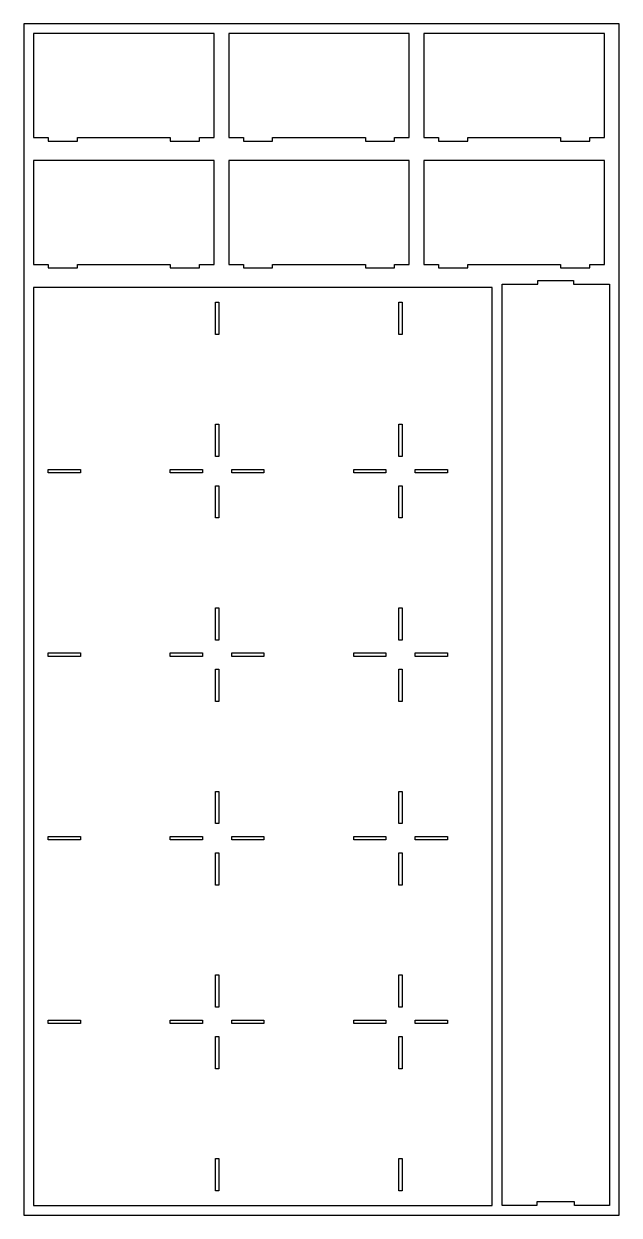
# Model space of a CAD drawing. Extents: x 0 to 1220, y 0 to 2440.
import ezdxf

# ---------------------------------------------------------------- set-up
doc = ezdxf.new("R2010")
doc.units = 0
doc.header["$MEASUREMENT"] = 0
for name, color, linetype in [('HOLES', 1, 'CONTINUOUS'), ('MAX_SIZE', 18, 'CONTINUOUS'), ('OUTLINES', 5, 'CONTINUOUS')]:
    doc.layers.add(name, color=color, linetype=linetype)

msp = doc.modelspace()

# ---------------------------------------------------------------- linework, layer by layer
at = {"layer": 'HOLES'}
for points in [[(392.5, 1804), (392.5, 1870), (399.5, 1870), (399.5, 1804)], [(768.5, 1804), (768.5, 1870), (775.5, 1870), (775.5, 1804)], [(392.5, 1554), (392.5, 1620), (399.5, 1620), (399.5, 1554)], [(768.5, 1554), (768.5, 1620), (775.5, 1620), (775.5, 1554)], [(116, 1520.5), (50, 1520.5), (50, 1527.5), (116, 1527.5)], [(366, 1520.5), (300, 1520.5), (300, 1527.5), (366, 1527.5)], [(492, 1520.5), (426, 1520.5), (426, 1527.5), (492, 1527.5)], [(742, 1520.5), (676, 1520.5), (676, 1527.5), (742, 1527.5)], [(868, 1520.5), (802, 1520.5), (802, 1527.5), (868, 1527.5)], [(392.5, 1428), (392.5, 1494), (399.5, 1494), (399.5, 1428)], [(768.5, 1428), (768.5, 1494), (775.5, 1494), (775.5, 1428)], [(392.5, 1178), (392.5, 1244), (399.5, 1244), (399.5, 1178)], [(768.5, 1178), (768.5, 1244), (775.5, 1244), (775.5, 1178)], [(116, 1144.5), (50, 1144.5), (50, 1151.5), (116, 1151.5)], [(366, 1144.5), (300, 1144.5), (300, 1151.5), (366, 1151.5)], [(492, 1144.5), (426, 1144.5), (426, 1151.5), (492, 1151.5)], [(742, 1144.5), (676, 1144.5), (676, 1151.5), (742, 1151.5)], [(868, 1144.5), (802, 1144.5), (802, 1151.5), (868, 1151.5)], [(392.5, 1052), (392.5, 1118), (399.5, 1118), (399.5, 1052)], [(768.5, 1052), (768.5, 1118), (775.5, 1118), (775.5, 1052)], [(392.5, 802), (392.5, 868), (399.5, 868), (399.5, 802)], [(768.5, 802), (768.5, 868), (775.5, 868), (775.5, 802)], [(116, 768.5), (50, 768.5), (50, 775.5), (116, 775.5)], [(366, 768.5), (300, 768.5), (300, 775.5), (366, 775.5)], [(492, 768.5), (426, 768.5), (426, 775.5), (492, 775.5)], [(742, 768.5), (676, 768.5), (676, 775.5), (742, 775.5)], [(868, 768.5), (802, 768.5), (802, 775.5), (868, 775.5)], [(392.5, 676), (392.5, 742), (399.5, 742), (399.5, 676)], [(768.5, 676), (768.5, 742), (775.5, 742), (775.5, 676)], [(392.5, 426), (392.5, 492), (399.5, 492), (399.5, 426)], [(768.5, 426), (768.5, 492), (775.5, 492), (775.5, 426)], [(116, 392.5), (50, 392.5), (50, 399.5), (116, 399.5)], [(366, 392.5), (300, 392.5), (300, 399.5), (366, 399.5)], [(492, 392.5), (426, 392.5), (426, 399.5), (492, 399.5)], [(742, 392.5), (676, 392.5), (676, 399.5), (742, 399.5)], [(868, 392.5), (802, 392.5), (802, 399.5), (868, 399.5)], [(392.5, 300), (392.5, 366), (399.5, 366), (399.5, 300)], [(768.5, 300), (768.5, 366), (775.5, 366), (775.5, 300)], [(392.5, 50), (392.5, 116), (399.5, 116), (399.5, 50)], [(768.5, 50), (768.5, 116), (775.5, 116), (775.5, 50)]]:
    msp.add_lwpolyline(points, close=True, dxfattribs=at)
at = {"layer": 'MAX_SIZE'}
msp.add_lwpolyline([(0, 0), (1220, 0), (1220, 2440), (0, 2440)], close=True, dxfattribs=at)
at = {"layer": 'OUTLINES'}
for points in [[(19.9, 2207), (49.9, 2207), (49.9, 2200), (109.9, 2200), (109.9, 2207), (299.9, 2207), (299.9, 2200), (359.9, 2200), (359.9, 2207), (389.9, 2207), (389.9, 2420), (19.9, 2420)], [(419.9, 2207), (449.9, 2207), (449.9, 2200), (509.9, 2200), (509.9, 2207), (699.9, 2207), (699.9, 2200), (759.9, 2200), (759.9, 2207), (789.9, 2207), (789.9, 2420), (419.9, 2420)], [(819.9, 2207), (849.9, 2207), (849.9, 2200), (909.9, 2200), (909.9, 2207), (1099.9, 2207), (1099.9, 2200), (1159.9, 2200), (1159.9, 2207), (1189.9, 2207), (1189.9, 2420), (819.9, 2420)], [(19.9, 1947), (49.9, 1947), (49.9, 1940), (109.9, 1940), (109.9, 1947), (299.9, 1947), (299.9, 1940), (359.9, 1940), (359.9, 1947), (389.9, 1947), (389.9, 2160), (19.9, 2160)], [(419.9, 1947), (449.9, 1947), (449.9, 1940), (509.9, 1940), (509.9, 1947), (699.9, 1947), (699.9, 1940), (759.9, 1940), (759.9, 1947), (789.9, 1947), (789.9, 2160), (419.9, 2160)], [(819.9, 1947), (849.9, 1947), (849.9, 1940), (909.9, 1940), (909.9, 1947), (1099.9, 1947), (1099.9, 1940), (1159.9, 1940), (1159.9, 1947), (1189.9, 1947), (1189.9, 2160), (819.9, 2160)], [(1128.4, 20), (1128.4, 27), (1051.5, 27), (1051.5, 20), (980, 20), (980, 1907), (1053.3, 1907), (1053.3, 1914), (1126.6, 1914), (1126.6, 1907), (1200, 1907), (1200, 20)], [(20, 20), (960, 20), (960, 1900), (20, 1900)]]:
    msp.add_lwpolyline(points, close=True, dxfattribs=at)

doc.saveas('drawing.dxf')
